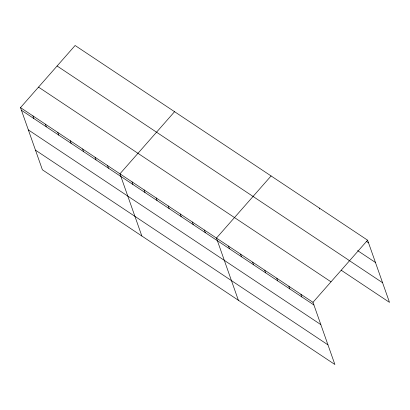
<?xml version="1.0" encoding="UTF-8"?>
<svg xmlns="http://www.w3.org/2000/svg" width="410" height="410" viewBox="0 0 410 410"><rect width="100%" height="100%" fill="white"/><g stroke="black" fill="none" stroke-linecap="round" stroke-linejoin="round"><path stroke-width="0.61" d="M20.5 107.62L312.984 302.324L334.883 364.505L42.399 169.801L20.5 107.62L75.117 45.495L367.601 240.198L389.5 302.38L341.238 270.252M174.563 111.694L119.945 173.82L141.845 236.001M271.082 175.946L216.465 238.072L238.364 300.253M312.984 302.324L367.601 240.198M366.432 241.444L368.534 242.838M357.617 250.618L375.452 262.487M57.093 65.995L349.581 260.698M349.007 260.381L382.581 282.731M38.525 87.12L331.008 281.824M21.428 110.259L313.916 304.963M28.351 129.908L320.835 324.612M35.48 150.152L327.964 344.856M319.344 208.075L319.713 209.131M300.919 294.293L301.852 296.932M288.855 286.262L289.783 288.901M276.791 278.231L277.719 280.87M264.727 270.195L265.654 272.84M252.662 262.164L253.59 264.809M240.593 254.133L241.526 256.773M228.529 246.102L229.462 248.742M204.4 230.041L205.328 232.68M192.336 222.01L193.264 224.649M180.272 213.979L181.199 216.618M168.202 205.943L169.135 208.587M156.138 197.912L157.071 200.557M144.074 189.881L145.007 192.521M132.01 181.85L132.937 184.49M107.512 165.543L108.445 168.187M95.084 157.271L96.012 159.91M82.651 148.994L83.584 151.633M70.223 140.722L71.15 143.362M57.789 132.445L58.722 135.085M45.361 124.168L46.289 126.808M32.928 115.897L33.861 118.536"/></g></svg>
